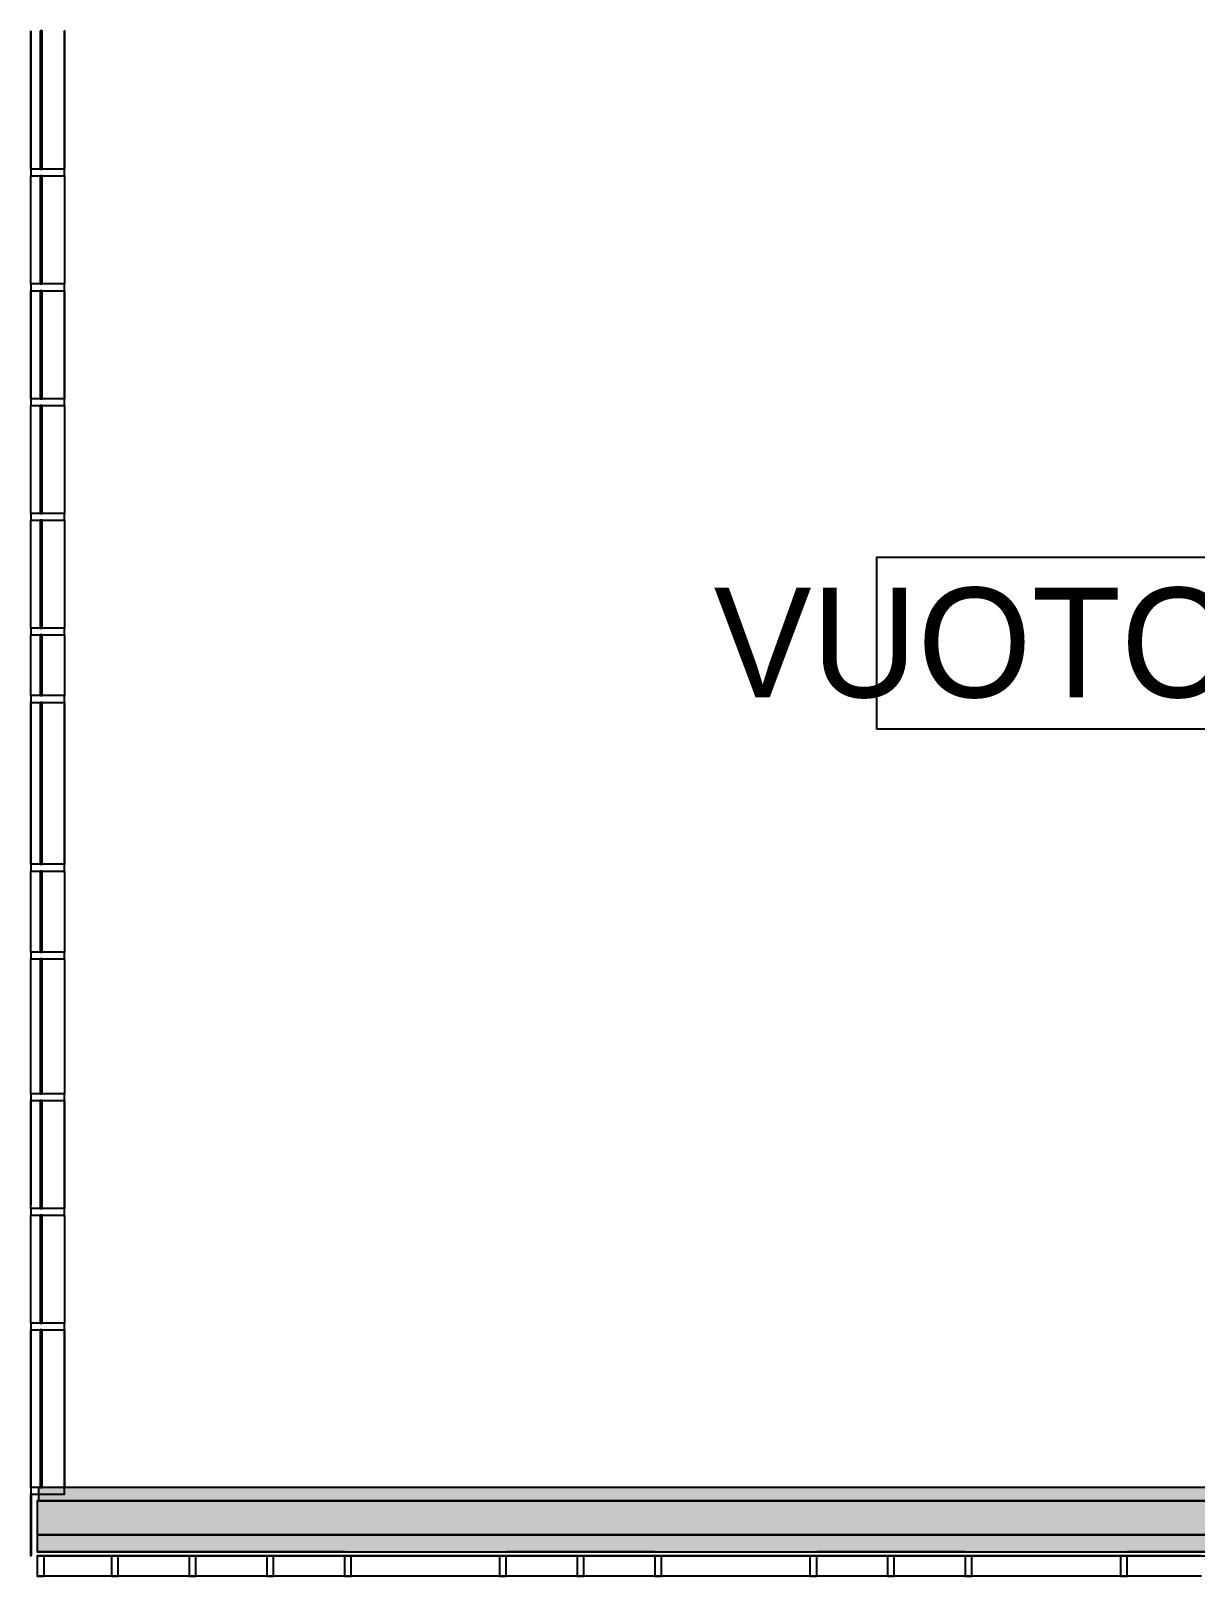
# Model space of a CAD drawing. Header units: metres. Extents: x 2.5 to 42.6, y 0.9 to 31.9.
# Drawn here: x 34.133 to 37.529, y 3.479 to 7.987 of the extents above; entities that cross this region are included whole.
import ezdxf

# ---------------------------------------------------------------- set-up
doc = ezdxf.new("R2010")
doc.units = ezdxf.units.M
for name, color, linetype in [('ARREDI', 9, 'Continuous'), ('PARETI_STRUTTURE', 7, 'Continuous'), ('PILASTRI_SETTI', 8, 'Continuous'), ('WAYFINDING_RIQUADRI', 7, 'Continuous'), ('WAYFINDING_TESTI', 7, 'Continuous')]:
    doc.layers.add(name, color=color, linetype=linetype)

msp = doc.modelspace()

# ---------------------------------------------------------------- linework, layer by layer
at = {"layer": 'ARREDI'}
for points in [[(34.1592, 7.9866), (34.1592, 7.583), (34.1651, 7.583), (34.1651, 7.9866)], [(34.1592, 7.5633), (34.1592, 7.2483), (34.1651, 7.2483), (34.1651, 7.5633)], [(34.1592, 7.2286), (34.1592, 6.9136), (34.1651, 6.9136), (34.1651, 7.2286)], [(34.1592, 6.8939), (34.1592, 6.5789), (34.1651, 6.5789), (34.1651, 6.8939)], [(34.1592, 6.5593), (34.1592, 6.2443), (34.1651, 6.2443), (34.1651, 6.5593)], [(34.1592, 6.2246), (34.1592, 6.0474), (34.1651, 6.0474), (34.1651, 6.2246)], [(34.1592, 6.0277), (34.1592, 5.5552), (34.1651, 5.5552), (34.1651, 6.0277)], [(34.1592, 5.5355), (34.1592, 5.2993), (34.1651, 5.2993), (34.1651, 5.5355)], [(34.1592, 5.2796), (34.1592, 4.8859), (34.1651, 4.8859), (34.1651, 5.2796)], [(34.1592, 4.8662), (34.1592, 4.5512), (34.1651, 4.5512), (34.1651, 4.8662)], [(34.1592, 4.5315), (34.1592, 4.2165), (34.1651, 4.2165), (34.1651, 4.5315)], [(34.1592, 4.1968), (34.1592, 3.7373), (34.1651, 3.7373), (34.1651, 4.1968)], [(34.133, 3.5381), (34.133, 3.7176), (34.1326, 3.7176), (34.1326, 3.5381)], [(34.1513, 3.5377), (34.3777, 3.5377), (34.3777, 3.5381), (34.1513, 3.5381)], [(34.3777, 3.5377), (34.6041, 3.5377), (34.6041, 3.5381), (34.3777, 3.5381)], [(34.6041, 3.5377), (34.8305, 3.5377), (34.8305, 3.5381), (34.6041, 3.5381)], [(34.8305, 3.5377), (35.0569, 3.5377), (35.0569, 3.5381), (34.8305, 3.5381)], [(35.0569, 3.5377), (35.2833, 3.5377), (35.2833, 3.5381), (35.0569, 3.5381)], [(35.2833, 3.5377), (35.5097, 3.5377), (35.5097, 3.5381), (35.2833, 3.5381)], [(35.5097, 3.5377), (35.7361, 3.5377), (35.7361, 3.5381), (35.5097, 3.5381)], [(35.7361, 3.5377), (35.9625, 3.5377), (35.9625, 3.5381), (35.7361, 3.5381)], [(35.9625, 3.5377), (36.1889, 3.5377), (36.1889, 3.5381), (35.9625, 3.5381)], [(36.1889, 3.5377), (36.4153, 3.5377), (36.4153, 3.5381), (36.1889, 3.5381)], [(36.4153, 3.5377), (36.6417, 3.5377), (36.6417, 3.5381), (36.4153, 3.5381)], [(36.6417, 3.5377), (36.8681, 3.5377), (36.8681, 3.5381), (36.6417, 3.5381)], [(36.8681, 3.5377), (37.0945, 3.5377), (37.0945, 3.5381), (36.8681, 3.5381)], [(37.0945, 3.5377), (37.3209, 3.5377), (37.3209, 3.5381), (37.0945, 3.5381)], [(37.3209, 3.5377), (37.5473, 3.5377), (37.5473, 3.5381), (37.3209, 3.5381)]]:
    msp.add_lwpolyline(points, close=True, dxfattribs=at)
for points in [[(34.1326, 3.5381), (34.1326, 3.7176)], [(34.133, 3.7176), (34.133, 3.5381)], [(34.1513, 3.5381), (38.2265, 3.5381)]]:
    msp.add_lwpolyline(points, dxfattribs=at)
at = {"layer": 'PARETI_STRUTTURE'}
for points in [[(34.1326, 7.9866), (34.1326, 7.583)], [(34.2311, 7.583), (34.2311, 7.9866)], [(34.1326, 7.583), (34.1326, 7.5633), (34.231, 7.5633), (34.231, 7.583)], [(34.1326, 7.2483), (34.1326, 7.2286), (34.231, 7.2286), (34.231, 7.2483)], [(34.1326, 7.2286), (34.1326, 6.9136)], [(34.2311, 6.9136), (34.2311, 7.2286)], [(34.1326, 6.9136), (34.1326, 6.8939), (34.231, 6.8939), (34.231, 6.9136)], [(34.1326, 6.5789), (34.1326, 6.5593), (34.231, 6.5593), (34.231, 6.5789)], [(34.1326, 6.2443), (34.1326, 6.2246), (34.231, 6.2246), (34.231, 6.2443)], [(34.1326, 6.0474), (34.1326, 6.0277), (34.231, 6.0277), (34.231, 6.0474)], [(34.1326, 6.0277), (34.1326, 6.0179)], [(34.1326, 6.0179), (34.1326, 5.5552)], [(34.2311, 6.0179), (34.2311, 6.0277)], [(34.2311, 5.5552), (34.2311, 6.0179)], [(34.1326, 5.5552), (34.1326, 5.5355), (34.231, 5.5355), (34.231, 5.5552)], [(34.1326, 5.2993), (34.1326, 5.2796), (34.231, 5.2796), (34.231, 5.2993)], [(34.1326, 4.8859), (34.1326, 4.8662), (34.231, 4.8662), (34.231, 4.8859)], [(34.1326, 4.8662), (34.1326, 4.561)], [(34.2311, 4.561), (34.2311, 4.8662)], [(34.2311, 4.5512), (34.2311, 4.561)], [(34.1326, 4.5512), (34.1326, 4.5315), (34.231, 4.5315), (34.231, 4.5512)], [(34.1326, 4.2165), (34.1326, 4.1968), (34.231, 4.1968), (34.231, 4.2165)], [(34.1326, 4.1968), (34.1326, 3.7373)], [(34.2311, 3.7373), (34.2311, 4.1968)], [(34.1326, 3.7373), (34.1326, 3.7176), (34.231, 3.7176), (34.231, 3.7373)], [(34.1513, 3.4786), (34.171, 3.4786), (34.171, 3.5377), (34.1513, 3.5377)], [(34.3679, 3.4786), (34.3876, 3.4786), (34.3876, 3.5377), (34.3679, 3.5377)], [(34.5943, 3.4786), (34.614, 3.4786), (34.614, 3.5377), (34.5943, 3.5377)], [(34.8207, 3.4786), (34.8404, 3.4786), (34.8404, 3.5377), (34.8207, 3.5377)], [(35.0471, 3.4786), (35.0668, 3.4786), (35.0668, 3.5377), (35.0471, 3.5377)], [(35.4999, 3.4786), (35.5196, 3.4786), (35.5196, 3.5377), (35.4999, 3.5377)], [(35.7263, 3.4786), (35.746, 3.4786), (35.746, 3.5377), (35.7263, 3.5377)], [(35.9527, 3.4786), (35.9724, 3.4786), (35.9724, 3.5377), (35.9527, 3.5377)], [(36.4055, 3.4786), (36.4251, 3.4786), (36.4251, 3.5377), (36.4055, 3.5377)], [(36.6319, 3.4786), (36.6515, 3.4786), (36.6515, 3.5377), (36.6319, 3.5377)], [(36.8583, 3.4786), (36.8779, 3.4786), (36.8779, 3.5377), (36.8583, 3.5377)], [(37.3111, 3.4786), (37.3307, 3.4786), (37.3307, 3.5377), (37.3111, 3.5377)]]:
    msp.add_lwpolyline(points, close=True, dxfattribs=at)
for points in [[(34.1326, 7.5633), (34.1592, 7.5633)], [(34.1326, 7.2483), (34.1326, 7.5633)], [(34.1651, 7.5633), (34.231, 7.5633)], [(34.2311, 7.5633), (34.2311, 7.2483)], [(34.1592, 7.2483), (34.1326, 7.2483)], [(34.1326, 7.2286), (34.1592, 7.2286)], [(34.2311, 7.2483), (34.1651, 7.2483)], [(34.1651, 7.2286), (34.231, 7.2286)], [(34.1592, 6.9136), (34.1326, 6.9136)], [(34.2311, 6.9136), (34.1651, 6.9136)], [(34.1326, 6.8939), (34.1592, 6.8939)], [(34.1326, 6.5789), (34.1326, 6.8939)], [(34.1651, 6.8939), (34.231, 6.8939)], [(34.2311, 6.8939), (34.2311, 6.5789)], [(34.1592, 6.5789), (34.1326, 6.5789)], [(34.1326, 6.5593), (34.1592, 6.5593)], [(34.1326, 6.2443), (34.1326, 6.5592)], [(34.2311, 6.5789), (34.1651, 6.5789)], [(34.1651, 6.5593), (34.231, 6.5593)], [(34.2311, 6.5593), (34.2311, 6.2443)], [(34.1592, 6.2443), (34.1326, 6.2443)], [(34.1326, 6.2246), (34.1592, 6.2246)], [(34.1326, 6.0474), (34.1326, 6.2246)], [(34.2311, 6.2443), (34.1651, 6.2443)], [(34.1651, 6.2246), (34.231, 6.2246)], [(34.2311, 6.2246), (34.2311, 6.0474)], [(34.1592, 6.0474), (34.1326, 6.0474)], [(34.2311, 6.0474), (34.1651, 6.0474)], [(34.1326, 5.5355), (34.1592, 5.5355)], [(34.1326, 5.3091), (34.1326, 5.5355)], [(34.1651, 5.5355), (34.231, 5.5355)], [(34.2311, 5.5355), (34.2311, 5.3091)], [(34.1592, 5.2993), (34.1326, 5.2993), (34.1326, 5.3091)], [(34.1326, 5.2698), (34.1326, 5.2796)], [(34.2311, 5.2993), (34.1651, 5.2993)], [(34.2311, 5.3091), (34.2311, 5.2993)], [(34.2311, 5.2796), (34.2311, 5.2698)], [(34.1326, 4.8859), (34.1326, 5.2698)], [(34.2311, 5.2698), (34.2311, 4.8859)], [(34.1326, 4.8662), (34.1592, 4.8662)], [(34.1651, 4.8662), (34.231, 4.8662)], [(34.1326, 4.5512), (34.1326, 4.561)], [(34.1592, 4.5512), (34.1326, 4.5512), (34.1326, 4.561)], [(34.1326, 4.5315), (34.1592, 4.5315)], [(34.1326, 4.2165), (34.1326, 4.5315)], [(34.2311, 4.5512), (34.1651, 4.5512)], [(34.1651, 4.5315), (34.231, 4.5315)], [(34.2311, 4.5315), (34.2311, 4.2165)], [(34.1592, 4.2165), (34.1326, 4.2165)], [(34.2311, 4.2165), (34.1651, 4.2165)], [(42.4277, 3.6979), (34.1513, 3.6979), (34.1513, 3.5995), (42.4277, 3.5995)], [(34.1521, 3.6979), (34.1543, 3.6979)], [(42.3883, 3.7373), (34.1543, 3.7373), (34.1543, 3.6979), (42.4277, 3.6979), (42.4277, 3.7373)], [(42.5261, 3.5995), (34.1513, 3.5995), (34.1513, 3.5499), (42.5261, 3.5499)], [(34.1513, 3.5377), (34.1513, 3.4786), (34.171, 3.4786)], [(34.1513, 3.5377), (34.1513, 3.4786)], [(35.0471, 3.5499), (34.1521, 3.5499)], [(35.3865, 3.5377), (35.2833, 3.5377)], [(35.9527, 3.5499), (35.5196, 3.5499)], [(36.1889, 3.5377), (36.1557, 3.5377)], [(36.8583, 3.5499), (36.4252, 3.5499)], [(37.0945, 3.5377), (36.925, 3.5377)], [(39.1223, 3.5499), (37.3308, 3.5499)], [(34.3777, 3.4786), (34.1513, 3.4786)], [(34.6041, 3.4786), (34.3777, 3.4786)], [(34.5943, 3.4786), (34.614, 3.4786)], [(34.8305, 3.4786), (34.6041, 3.4786)], [(35.0569, 3.4786), (34.8305, 3.4786)], [(35.0471, 3.4786), (35.0668, 3.4786)], [(35.2833, 3.4786), (35.0569, 3.4786)], [(35.5097, 3.4786), (35.2833, 3.4786)], [(35.4999, 3.4786), (35.5196, 3.4786)], [(35.7361, 3.4786), (35.5097, 3.4786)], [(35.9625, 3.4786), (35.7361, 3.4786)], [(35.9527, 3.4786), (35.9724, 3.4786)], [(36.1889, 3.4786), (35.9625, 3.4786)], [(36.4153, 3.4786), (36.1889, 3.4786)], [(36.4055, 3.4786), (36.4251, 3.4786)], [(36.6417, 3.4786), (36.4153, 3.4786)], [(36.8681, 3.4786), (36.6417, 3.4786)], [(36.8583, 3.4786), (36.8779, 3.4786)], [(37.0945, 3.4786), (36.8681, 3.4786)], [(37.3209, 3.4786), (37.0945, 3.4786)], [(37.3111, 3.4786), (37.3307, 3.4786)], [(37.5473, 3.4786), (37.3209, 3.4786)]]:
    msp.add_lwpolyline(points, dxfattribs=at)
at = {"layer": 'PILASTRI_SETTI'}
for points in [[(34.1513, 3.5995), (42.4277, 3.5995), (34.1513, 3.6979), (42.4277, 3.6979)], [(34.1543, 3.6979), (42.4277, 3.6979), (34.1543, 3.7373), (42.4277, 3.7373)], [(34.1513, 3.5499), (42.5261, 3.5499), (34.1513, 3.5995), (42.5261, 3.5995)]]:
    msp.add_solid(points, dxfattribs=at)
at = {"layer": 'WAYFINDING_RIQUADRI'}
msp.add_lwpolyline([(36.6, 5.95), (40, 5.95), (40, 6.45), (36.6, 6.45)], close=True, dxfattribs=at)

# ---------------------------------------------------------------- texts
at = {"layer": 'WAYFINDING_TESTI', "insert": (38.3, 6.2), "char_height": 0.32, "attachment_point": 5}
msp.add_mtext('VUOTO SU OFFICINA', dxfattribs=at)

doc.saveas('drawing.dxf')
